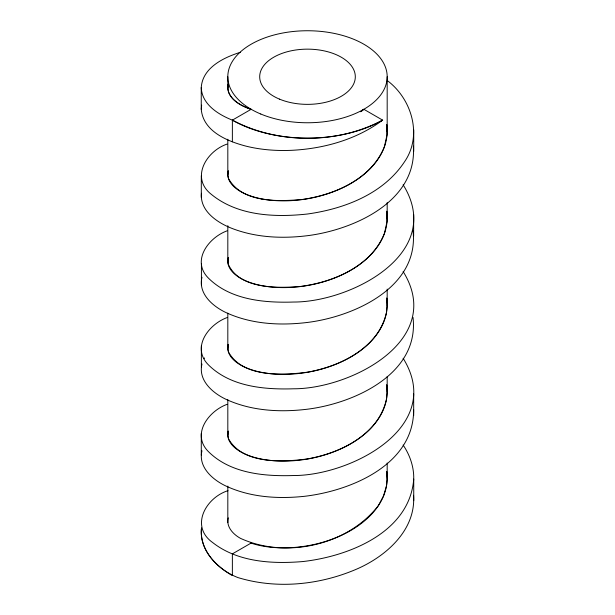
<?xml version="1.0" encoding="UTF-8"?>
<svg xmlns="http://www.w3.org/2000/svg" width="615" height="615" viewBox="0 0 615 615"><rect width="100%" height="100%" fill="white"/><g stroke="black" fill="none" stroke-linecap="round" stroke-linejoin="round"><path stroke-width="0.92" d="M413.734 500.679L413.734 478.993C414.018 466.893 409.867 454.977 403.125 445.022M228.288 257.6L228.119 263.904A83.194 32.979 -1.5 0 0 228.465 265.303A83.356 33.125 -2.1 0 0 228.98 266.679A83.356 33.241 -2.6 0 0 229.649 268.048A83.194 33.318 -3.2 0 0 230.464 269.401A83.194 33.479 -3.7 0 0 231.432 270.731A83.356 33.733 -4.3 0 0 232.539 272.03A83.356 33.948 -4.8 0 0 233.792 273.306A83.194 34.125 -5.3 0 0 235.184 274.544A83.194 34.386 -5.9 0 0 236.714 275.743A83.356 34.74 -6.4 0 0 238.382 276.911A83.356 35.055 -6.9 0 0 240.181 278.026A83.194 35.316 -7.4 0 0 242.11 279.102A83.194 35.678 -7.9 0 0 244.163 280.117A83.356 36.124 -8.4 0 0 246.338 281.086A83.356 36.523 -8.8 0 0 248.629 282.001A83.194 36.869 -9.3 0 0 251.035 282.854A83.194 37.307 -9.7 0 0 253.549 283.646A83.356 37.838 -10.2 0 0 256.171 284.368A83.356 38.315 -10.6 0 0 258.884 285.029A83.194 38.73 -11 0 0 261.69 285.614A83.194 39.237 -11.3 0 0 264.588 286.136A83.356 39.837 -11.7 0 0 267.563 286.575A83.356 40.375 -12.1 0 0 270.615 286.944A83.194 40.844 -12.4 0 0 273.744 287.228A83.194 41.397 -12.7 0 0 276.935 287.436A83.356 42.051 -13 0 0 280.179 287.566A83.356 42.635 -13.3 0 0 283.477 287.612A83.194 43.142 -13.5 0 0 286.828 287.574A83.194 43.734 -13.7 0 0 290.211 287.443A83.356 44.418 -13.9 0 0 293.632 287.236A83.356 45.033 -14.1 0 0 297.076 286.936A83.194 45.556 -14.3 0 0 300.535 286.552A83.194 46.163 -14.4 0 0 304.018 286.083A83.356 46.871 -14.5 0 0 307.5 285.521A83.356 47.486 -14.6 0 0 310.982 284.876A83.194 48.008 -14.7 0 0 314.457 284.138A83.194 48.623 -14.7 0 0 317.924 283.315A83.356 49.331 -14.7 0 0 321.368 282.408A83.356 49.938 -14.7 0 0 324.782 281.409A83.194 50.438 -14.7 0 0 328.164 280.325A83.194 51.03 -14.6 0 0 331.508 279.156A83.356 51.714 -14.5 0 0 334.806 277.911A83.356 52.29 -14.3 0 0 338.05 276.573A83.194 52.759 -14.2 0 0 341.24 275.159A83.194 53.313 -14 0 0 344.362 273.667A83.356 53.959 -13.8 0 0 347.414 272.091A83.356 54.497 -13.5 0 0 350.389 270.446A83.194 54.904 -13.2 0 0 353.279 268.724A83.194 55.404 -12.9 0 0 356.085 266.933A83.356 56.003 -12.6 0 0 358.799 265.065A83.356 56.472 -12.2 0 0 361.412 263.135A83.194 56.811 -11.8 0 0 363.919 261.144A83.194 57.241 -11.3 0 0 366.325 259.084A83.356 57.764 -10.9 0 0 368.616 256.97A83.356 58.164 -10.4 0 0 370.791 254.802A83.194 58.417 -9.8 0 0 372.844 252.573A83.194 58.771 -9.3 0 0 374.773 250.297A83.356 59.209 -8.7 0 0 376.572 247.976A83.356 59.517 -8.1 0 0 378.24 245.616A83.194 59.678 -7.5 0 0 379.778 243.209A83.194 59.932 -6.8 0 0 381.169 240.765A83.356 60.278 -6.1 0 0 382.422 238.289A83.356 60.485 -5.4 0 0 383.537 235.783A83.194 60.554 -4.7 0 0 384.506 233.254L387.012 221.638L386.712 211.206M360.69 111.761L363.849 109.285L382.63 120.133C356.6 139.551 324.036 148.653 291.91 150.306C276.55 150.99 261.037 149.868 246.085 146.162C227.243 141.235 203.165 131.387 201.251 109.285L201.251 87.599C202.458 67.688 223.706 57.495 240.396 52.29M201.251 109.285L201.659 105.142M413.734 479.07C409.636 532.382 348.782 556.375 302.864 561.549C272.337 564.093 237.821 562.225 212.729 542.599C189.605 526.24 205.948 497.543 228.004 490.67M201.436 193.271C199.714 210.807 216.98 222.422 231.286 228.134C255.863 237.813 283.085 238.904 309.045 235.484C354.709 229.249 417.37 201.082 413.341 146.109M201.52 527.847C199.006 550.571 218.179 570.128 238.02 577.6C276.289 589.262 318.555 585.126 355.186 569.736C385.005 557.259 416.117 530.637 413.564 495.29M228.288 84.094L227.834 88.299L228.496 91.796A83.356 33.125 -2.1 0 0 228.98 93.18A83.356 33.241 -2.6 0 0 229.649 94.549A83.194 33.318 -3.2 0 0 230.464 95.902A83.194 33.479 -3.7 0 0 231.432 97.232A83.356 33.733 -4.3 0 0 232.539 98.531A83.356 33.948 -4.8 0 0 233.792 99.807A83.194 34.125 -5.3 0 0 235.184 101.044A83.194 34.386 -5.9 0 0 236.714 102.244A83.356 34.74 -6.4 0 0 238.382 103.405A83.356 35.055 -6.9 0 0 240.181 104.527A83.194 35.316 -7.4 0 0 242.11 105.596A83.194 35.678 -7.9 0 0 244.163 106.618A83.356 36.124 -8.4 0 0 246.338 107.587A83.356 36.523 -8.8 0 0 248.629 108.501A83.194 36.869 -9.3 0 0 251.035 109.355M228.288 170.847L227.834 175.052L228.496 178.55A83.356 33.125 -2.1 0 0 228.98 179.934A83.356 33.241 -2.6 0 0 229.649 181.302A83.194 33.318 -3.2 0 0 230.464 182.655A83.194 33.479 -3.7 0 0 231.432 183.977A83.356 33.733 -4.3 0 0 232.539 185.284A83.356 33.948 -4.8 0 0 233.792 186.553A83.194 34.125 -5.3 0 0 235.184 187.79A83.194 34.386 -5.9 0 0 236.714 188.997A83.356 34.74 -6.4 0 0 238.382 190.158A83.356 35.055 -6.9 0 0 240.181 191.28A83.194 35.316 -7.4 0 0 242.11 192.349A83.194 35.678 -7.9 0 0 244.163 193.371A83.356 36.124 -8.4 0 0 246.338 194.34A83.356 36.523 -8.8 0 0 248.629 195.247A83.194 36.869 -9.3 0 0 251.035 196.1A83.194 37.307 -9.7 0 0 253.549 196.892A83.356 37.838 -10.2 0 0 256.171 197.623A83.356 38.315 -10.6 0 0 258.884 198.276A83.194 38.73 -11 0 0 261.69 198.868M228.288 344.346L227.834 348.551L228.496 352.049A83.356 33.125 -2.1 0 0 228.98 353.433A83.356 33.241 -2.6 0 0 229.649 354.801A83.194 33.318 -3.2 0 0 230.464 356.154A83.194 33.479 -3.7 0 0 231.432 357.476A83.356 33.733 -4.3 0 0 232.539 358.783A83.356 33.948 -4.8 0 0 233.792 360.052A83.194 34.125 -5.3 0 0 235.184 361.297A83.194 34.386 -5.9 0 0 236.714 362.496A83.356 34.74 -6.4 0 0 238.382 363.657A83.356 35.055 -6.9 0 0 240.181 364.78A83.194 35.316 -7.4 0 0 242.11 365.848A83.194 35.678 -7.9 0 0 244.163 366.871A83.356 36.124 -8.4 0 0 246.338 367.839A83.356 36.523 -8.8 0 0 248.629 368.754A83.194 36.869 -9.3 0 0 251.035 369.6A83.194 37.307 -9.7 0 0 253.549 370.391A83.356 37.838 -10.2 0 0 256.171 371.122A83.356 38.315 -10.6 0 0 258.884 371.775A83.194 38.73 -11 0 0 261.69 372.367A83.194 39.237 -11.3 0 0 264.588 372.882A83.356 39.837 -11.7 0 0 267.563 373.328A83.356 40.375 -12.1 0 0 270.615 373.689A83.194 40.844 -12.4 0 0 273.744 373.982A83.194 41.397 -12.7 0 0 276.935 374.189A83.356 42.051 -13 0 0 280.179 374.32A83.356 42.635 -13.3 0 0 283.477 374.358A83.194 43.142 -13.5 0 0 286.828 374.32A83.194 43.734 -13.7 0 0 290.211 374.197A83.356 44.418 -13.9 0 0 293.632 373.989A83.356 45.033 -14.1 0 0 297.076 373.689A83.194 45.556 -14.3 0 0 300.535 373.305A83.194 46.163 -14.4 0 0 304.018 372.836A83.356 46.871 -14.5 0 0 307.5 372.275A83.356 47.486 -14.6 0 0 310.982 371.629A83.194 48.008 -14.7 0 0 314.457 370.891A83.194 48.623 -14.7 0 0 317.924 370.069A83.356 49.331 -14.7 0 0 321.368 369.154A83.356 49.938 -14.7 0 0 324.782 368.162A83.194 50.438 -14.7 0 0 328.164 367.078A83.194 51.03 -14.6 0 0 331.508 365.91A83.356 51.714 -14.5 0 0 334.806 364.657A83.356 52.29 -14.3 0 0 338.05 363.327A83.194 52.759 -14.2 0 0 341.24 361.912A83.194 53.313 -14 0 0 344.362 360.413A83.356 53.959 -13.8 0 0 347.414 358.845A83.356 54.497 -13.5 0 0 350.389 357.192A83.194 54.904 -13.2 0 0 353.279 355.47A83.194 55.404 -12.9 0 0 356.085 353.679A83.356 56.003 -12.6 0 0 358.799 351.818A83.356 56.472 -12.2 0 0 361.412 349.889A83.194 56.811 -11.8 0 0 363.919 347.89A83.194 57.241 -11.3 0 0 366.325 345.838A83.356 57.764 -10.9 0 0 368.616 343.724A83.356 58.164 -10.4 0 0 370.791 341.548A83.194 58.417 -9.8 0 0 372.844 339.326A83.194 58.771 -9.3 0 0 374.773 337.051A83.356 59.209 -8.7 0 0 376.572 334.729A83.356 59.517 -8.1 0 0 378.24 332.361A83.194 59.678 -7.5 0 0 379.778 329.955A83.194 59.932 -6.8 0 0 381.169 327.511A83.356 60.278 -6.1 0 0 382.422 325.035A83.356 60.485 -5.4 0 0 383.537 322.537A83.194 60.554 -4.7 0 0 384.506 320A83.194 60.708 -4 0 0 385.328 317.448A83.356 60.954 -3.3 0 0 385.997 314.872A83.356 61.054 -2.5 0 0 386.52 312.289L387.181 304.471L386.712 297.96M228.288 431.1L227.834 435.305L228.496 438.795A83.356 33.125 -2.1 0 0 228.98 440.186A83.356 33.241 -2.6 0 0 229.649 441.555A83.194 33.318 -3.2 0 0 230.464 442.9A83.194 33.479 -3.7 0 0 231.432 444.23A83.356 33.733 -4.3 0 0 232.539 445.529A83.356 33.948 -4.8 0 0 233.792 446.805A83.194 34.125 -5.3 0 0 235.184 448.043A83.194 34.386 -5.9 0 0 236.714 449.242A83.356 34.74 -6.4 0 0 238.382 450.411A83.356 35.055 -6.9 0 0 240.181 451.525A83.194 35.316 -7.4 0 0 242.11 452.602A83.194 35.678 -7.9 0 0 244.163 453.624A83.356 36.124 -8.4 0 0 246.338 454.585A83.356 36.523 -8.8 0 0 248.629 455.5A83.194 36.869 -9.3 0 0 251.035 456.353A83.194 37.307 -9.7 0 0 253.549 457.145A83.356 37.838 -10.2 0 0 256.171 457.868A83.356 38.315 -10.6 0 0 258.884 458.529A83.194 38.73 -11 0 0 261.69 459.113A83.194 39.237 -11.3 0 0 264.588 459.636A83.356 39.837 -11.7 0 0 267.563 460.074A83.356 40.375 -12.1 0 0 270.615 460.443A83.194 40.844 -12.4 0 0 273.744 460.727A83.194 41.397 -12.7 0 0 276.935 460.935A83.356 42.051 -13 0 0 280.179 461.066A83.356 42.635 -13.3 0 0 283.477 461.112A83.194 43.142 -13.5 0 0 286.828 461.073A83.194 43.734 -13.7 0 0 290.211 460.943A83.356 44.418 -13.9 0 0 293.632 460.735A83.356 45.033 -14.1 0 0 297.076 460.443A83.194 45.556 -14.3 0 0 300.535 460.051A83.194 46.163 -14.4 0 0 304.018 459.582A83.356 46.871 -14.5 0 0 307.5 459.021A83.356 47.486 -14.6 0 0 310.982 458.375A83.194 48.008 -14.7 0 0 314.457 457.637A83.194 48.623 -14.7 0 0 317.924 456.814A83.356 49.331 -14.7 0 0 321.368 455.907A83.356 49.938 -14.7 0 0 324.782 454.908A83.194 50.438 -14.7 0 0 328.164 453.824A83.194 51.03 -14.6 0 0 331.508 452.655A83.356 51.714 -14.5 0 0 334.806 451.41A83.356 52.29 -14.3 0 0 338.05 450.072A83.194 52.759 -14.2 0 0 341.24 448.658A83.194 53.313 -14 0 0 344.362 447.166A83.356 53.959 -13.8 0 0 347.414 445.591A83.356 54.497 -13.5 0 0 350.389 443.945A83.194 54.904 -13.2 0 0 353.279 442.223A83.194 55.404 -12.9 0 0 356.085 440.432A83.356 56.003 -12.6 0 0 358.799 438.564A83.356 56.472 -12.2 0 0 361.412 436.635A83.194 56.811 -11.8 0 0 363.919 434.644A83.194 57.241 -11.3 0 0 366.325 432.583A83.356 57.764 -10.9 0 0 368.616 430.469A83.356 58.164 -10.4 0 0 370.791 428.301A83.194 58.417 -9.8 0 0 372.844 426.072A83.194 58.771 -9.3 0 0 374.773 423.796A83.356 59.209 -8.7 0 0 376.572 421.475A83.356 59.517 -8.1 0 0 378.24 419.115A83.194 59.678 -7.5 0 0 379.778 416.709A83.194 59.932 -6.8 0 0 381.169 414.264A83.356 60.278 -6.1 0 0 382.422 411.789A83.356 60.485 -5.4 0 0 383.537 409.283A83.194 60.554 -4.7 0 0 384.506 406.753A83.194 60.708 -4 0 0 385.328 404.201A83.356 60.954 -3.3 0 0 385.997 401.626A83.356 61.054 -2.5 0 0 386.52 399.035L387.181 391.225L386.712 384.713M201.974 277.273C197.753 294.377 214.151 307.585 228.134 313.527C252.95 324.336 280.924 325.689 307.5 322.437C354.102 316.602 419.438 287.259 413.026 230.686M201.974 364.019C197.753 381.123 214.151 394.33 228.134 400.273C252.95 411.089 280.924 412.442 307.5 409.19C354.102 403.348 419.438 374.005 413.026 317.432M201.974 450.772C197.807 467.431 213.49 480.561 227.112 486.557C251.181 497.42 278.449 499.057 304.41 496.313C350.765 490.916 413.987 464.771 413.641 409.636M228.288 517.845C225.836 526.732 233.331 534.481 240.526 538.371C285.914 559.058 347.329 545.321 378.179 505.845A83.194 59.678 -7.5 0 0 379.778 503.454A83.194 59.932 -6.8 0 0 381.169 501.017A83.356 60.278 -6.1 0 0 382.422 498.542A83.356 60.485 -5.4 0 0 383.537 496.036A83.194 60.554 -4.7 0 0 384.506 493.499A83.194 60.708 -4 0 0 385.328 490.947A83.356 60.954 -3.3 0 0 385.997 488.379A83.356 61.054 -2.5 0 0 386.52 485.788L387.181 477.978L386.712 471.459M204.119 358.607L204.488 357.938M363.849 109.285L361.336 111.277M201.251 87.599C201.874 104.381 218.379 114.59 232.37 120.133L251.158 109.285C242.156 106.149 232.063 101.321 228.496 91.796A83.194 32.979 -1.5 0 1 228.096 90.405A83.194 32.926 -0.9 0 1 227.881 89.006A83.356 32.956 -0.4 0 1 227.819 87.599A83.356 32.949 0.2 0 1 227.904 86.192A83.194 32.91 0.8 0 1 228.142 84.793A83.194 32.956 1.3 0 1 228.257 84.332M251.158 543.037L232.37 553.877L232.37 575.571A106.249 61.339 0 0 1 201.443 528.569M227.112 144.079C206.509 150.975 190.22 177.735 211.206 194.248C237.667 216.003 274.882 217.549 307.5 214.005C344.216 208.885 383.222 194.009 404.432 161.906C422.666 135.807 411.95 99.453 387.888 81.026M227.112 230.833C208.762 237.444 191.104 260.514 208.201 277.895C230.148 299.951 264.104 302.987 293.632 302.034C350.458 302.173 445.783 253.403 403.125 184.769M227.112 317.578C208.762 324.197 191.104 347.26 208.201 364.641C230.148 386.697 264.104 389.741 293.632 388.788C350.458 388.926 445.783 340.149 403.125 271.522M227.112 404.332C208.762 410.943 191.104 434.013 208.201 451.395C230.148 473.45 264.104 476.487 293.632 475.533C350.458 475.672 445.783 426.902 403.125 358.268M232.37 120.133C278.195 144.371 336.805 144.371 382.63 120.133A106.249 61.339 0 0 1 232.37 120.133L232.37 141.819M386.712 124.461L387.012 134.885L384.467 146.493A83.194 60.554 -4.7 0 1 383.537 149.03A83.356 60.485 -5.4 0 1 382.422 151.536A83.356 60.278 -6.1 0 1 381.169 154.011A83.194 59.932 -6.8 0 1 379.77 156.456A83.194 59.678 -7.5 0 1 378.24 158.862A83.356 59.517 -8.1 0 1 376.572 161.23A83.356 59.209 -8.7 0 1 374.773 163.552A83.194 58.771 -9.3 0 1 372.844 165.827A83.194 58.417 -9.8 0 1 370.791 168.049A83.356 58.164 -10.4 0 1 368.616 170.217A83.356 57.764 -10.9 0 1 366.325 172.338A83.194 57.241 -11.3 0 1 363.919 174.391A83.194 56.811 -11.8 0 1 361.412 176.39A83.356 56.472 -12.2 0 1 358.799 178.319A83.356 56.003 -12.6 0 1 356.085 180.18A83.194 55.404 -12.9 0 1 353.279 181.971A83.194 54.904 -13.2 0 1 350.389 183.693A83.356 54.497 -13.5 0 1 347.414 185.346A83.356 53.959 -13.8 0 1 344.362 186.914A83.194 53.313 -14 0 1 341.24 188.405A83.194 52.759 -14.2 0 1 338.05 189.82A83.356 52.29 -14.3 0 1 334.806 191.157A83.356 51.714 -14.5 0 1 331.508 192.41A83.194 51.03 -14.6 0 1 328.164 193.579A83.194 50.438 -14.7 0 1 324.782 194.655A83.356 49.938 -14.7 0 1 321.368 195.655A83.356 49.331 -14.7 0 1 317.924 196.569A83.194 48.623 -14.7 0 1 314.457 197.392A83.194 48.008 -14.7 0 1 310.982 198.122A83.356 47.486 -14.6 0 1 307.5 198.776A83.356 46.871 -14.5 0 1 304.018 199.329A83.194 46.163 -14.4 0 1 300.543 199.806A83.194 45.556 -14.3 0 1 297.076 200.19A83.356 45.033 -14.1 0 1 293.632 200.482A83.356 44.418 -13.9 0 1 290.211 200.698A83.194 43.734 -13.7 0 1 286.828 200.821A83.194 43.142 -13.5 0 1 283.484 200.859A83.356 42.635 -13.3 0 1 280.179 200.813A83.356 42.051 -13 0 1 276.935 200.69A83.194 41.397 -12.7 0 1 273.744 200.482A83.194 40.844 -12.4 0 1 270.623 200.19A83.356 40.375 -12.1 0 1 267.563 199.829A83.356 39.837 -11.7 0 1 264.588 199.383A83.194 39.237 -11.3 0 1 261.69 198.868M413.734 129.75L413.734 151.436M413.68 393.915L413.68 415.609M413.641 214.451L413.641 236.137M387.181 76.752L387.181 131.525M387.181 202.627L387.181 218.963M387.181 289.104L387.181 305.432M387.181 376.534L387.181 391.909M387.181 463.01L387.181 478.385M227.819 76.752L227.819 88.283M227.819 139.213L227.819 174.76M227.819 225.682L227.819 262.198M227.819 313.12L227.819 348.674M227.819 399.596L227.819 435.151M227.819 486.073L227.819 522.589M201.42 263.727L201.42 285.421M201.366 345.653L201.366 367.339M201.305 175.782L201.305 197.469M201.282 433.514L201.282 455.2M251.043 543.107A82.802 37.131 -9.7 0 0 253.541 543.891A83.648 37.976 -10.2 0 0 256.155 544.621A83.832 38.537 -10.6 0 0 258.877 545.274A83.348 38.799 -11 0 0 261.69 545.866A82.948 39.114 -11.3 0 0 264.588 546.381A83.056 39.683 -11.7 0 0 267.563 546.827A83.14 40.267 -12.1 0 0 270.615 547.196A83.202 40.851 -12.4 0 0 273.744 547.481A83.356 41.489 -12.7 0 0 276.935 547.688A83.494 42.127 -13 0 0 280.179 547.819A83.432 42.673 -13.3 0 0 283.477 547.857A83.179 43.127 -13.5 0 0 286.828 547.819A83.133 43.696 -13.7 0 0 290.211 547.696A83.302 44.388 -13.9 0 0 293.632 547.488A83.333 45.018 -14.1 0 0 297.076 547.189A83.202 45.556 -14.3 0 0 300.535 546.804A83.217 46.179 -14.4 0 0 304.018 546.335A83.371 46.878 -14.5 0 0 307.5 545.774A83.363 47.493 -14.6 0 0 310.982 545.128A83.194 48.008 -14.7 0 0 314.457 544.39A83.186 48.616 -14.7 0 0 317.924 543.568A83.348 49.323 -14.7 0 0 321.368 542.653A83.356 49.93 -14.7 0 0 324.782 541.661A83.194 50.438 -14.7 0 0 328.164 540.577A83.202 51.03 -14.6 0 0 331.508 539.409A83.356 51.714 -14.5 0 0 334.806 538.156A83.356 52.298 -14.3 0 0 338.05 536.826A83.194 52.759 -14.2 0 0 341.24 535.411A83.194 53.313 -14 0 0 344.362 533.912A83.356 53.959 -13.8 0 0 347.414 532.344A83.356 54.497 -13.5 0 0 350.389 530.699A83.194 54.904 -13.2 0 0 353.279 528.977A83.194 55.404 -12.9 0 0 356.085 527.178A83.356 56.003 -12.6 0 0 358.799 525.318A83.356 56.472 -12.2 0 0 361.412 523.388A83.194 56.811 -11.8 0 0 363.919 521.389A83.194 57.241 -11.3 0 0 366.325 519.337A83.356 57.764 -10.9 0 0 368.616 517.223A83.356 58.164 -10.4 0 0 370.791 515.047A83.194 58.417 -9.8 0 0 372.844 512.825A83.194 58.771 -9.3 0 0 374.773 510.55A83.356 59.209 -8.7 0 0 376.572 508.228A83.356 59.517 -8.1 0 0 378.24 505.861L383.499 496.028L386.504 485.788A83.194 61.016 -1.8 0 0 386.897 483.19A83.194 61.062 -1 0 0 387.112 480.584A83.356 61.2 -0.3 0 0 387.189 477.978A83.356 61.2 0.5 0 0 387.104 475.364A83.194 61.054 1.3 0 0 386.873 472.758A83.194 60.993 2 0 0 386.758 471.897M386.758 124.891A83.194 60.993 2 0 1 386.866 125.76A83.194 61.054 1.3 0 1 387.104 128.366A83.356 61.2 0.5 0 1 387.181 130.972A83.356 61.2 -0.3 0 1 387.112 133.586A83.194 61.062 -1 0 1 386.897 136.192A83.194 61.016 -1.8 0 1 386.52 138.79A83.356 61.054 -2.5 0 1 385.997 141.373A83.356 60.954 -3.3 0 1 385.328 143.948A83.194 60.708 -4 0 1 384.506 146.501C371.429 179.173 335.006 194.747 302.288 199.475C277.988 201.528 242.333 203.081 228.496 178.55A83.194 32.979 -1.5 0 1 228.096 177.158A83.194 32.926 -0.9 0 1 227.881 175.752A83.356 32.956 -0.4 0 1 227.819 174.353A83.356 32.949 0.2 0 1 227.904 172.946A83.194 32.91 0.8 0 1 228.142 171.547A83.194 32.956 1.3 0 1 228.257 171.078M386.758 211.645A83.194 60.993 2 0 1 386.866 212.513A83.194 61.054 1.3 0 1 387.104 215.112A83.356 61.2 0.5 0 1 387.181 217.725A83.356 61.2 -0.3 0 1 387.112 220.331A83.194 61.062 -1 0 1 386.897 222.938A83.194 61.016 -1.8 0 1 386.52 225.536A83.356 61.054 -2.5 0 1 385.997 228.127A83.356 60.954 -3.3 0 1 385.328 230.694A83.194 60.708 -4 0 1 384.506 233.254C371.153 266.48 333.86 282.031 300.558 286.444C277.473 288.289 239.189 289.235 228.119 263.904A83.194 32.926 -0.9 0 1 227.881 262.505A83.356 32.956 -0.4 0 1 227.819 261.098A83.356 32.949 0.2 0 1 227.904 259.699A83.194 32.91 0.8 0 1 228.142 258.292A83.194 32.956 1.3 0 1 228.257 257.831M386.758 298.39A83.194 60.993 2 0 1 386.866 299.259A83.194 61.054 1.3 0 1 387.104 301.865A83.356 61.2 0.5 0 1 387.181 304.471A83.356 61.2 -0.3 0 1 387.112 307.085A83.194 61.062 -1 0 1 386.897 309.691A83.194 61.016 -1.8 0 1 386.52 312.289C378.656 348.029 340.526 366.302 307.5 372.167C282.531 375.419 242.864 377.648 228.496 352.049A83.194 32.979 -1.5 0 1 228.096 350.658A83.194 32.926 -0.9 0 1 227.881 349.251A83.356 32.956 -0.4 0 1 227.819 347.852A83.356 32.949 0.2 0 1 227.904 346.445A83.194 32.91 0.8 0 1 228.142 345.046A83.194 32.956 1.3 0 1 228.257 344.585M386.758 385.144A83.194 60.993 2 0 1 386.866 386.012A83.194 61.054 1.3 0 1 387.104 388.618A83.356 61.2 0.5 0 1 387.181 391.225A83.356 61.2 -0.3 0 1 387.112 393.831A83.194 61.062 -1 0 1 386.897 396.437A83.194 61.016 -1.8 0 1 386.52 399.035C378.656 434.774 340.526 453.055 307.5 458.921C282.531 462.173 242.864 464.394 228.496 438.795A83.194 32.979 -1.5 0 1 228.096 437.403A83.194 32.926 -0.9 0 1 227.881 436.004A83.356 32.956 -0.4 0 1 227.819 434.597A83.356 32.949 0.2 0 1 227.904 433.198A83.194 32.91 0.8 0 1 228.142 431.799A83.194 32.956 1.3 0 1 228.257 431.33M260.745 114.006A79.681 46.002 0 0 0 386.758 81.511A79.681 46.002 0 0 0 274.997 34.748A79.681 46.002 0 0 0 260.745 114.006M279.448 99.107A47.809 27.606 0 0 0 355.055 79.604A47.809 27.606 0 0 0 287.997 51.552A47.809 27.606 0 0 0 279.448 99.107"/></g></svg>
